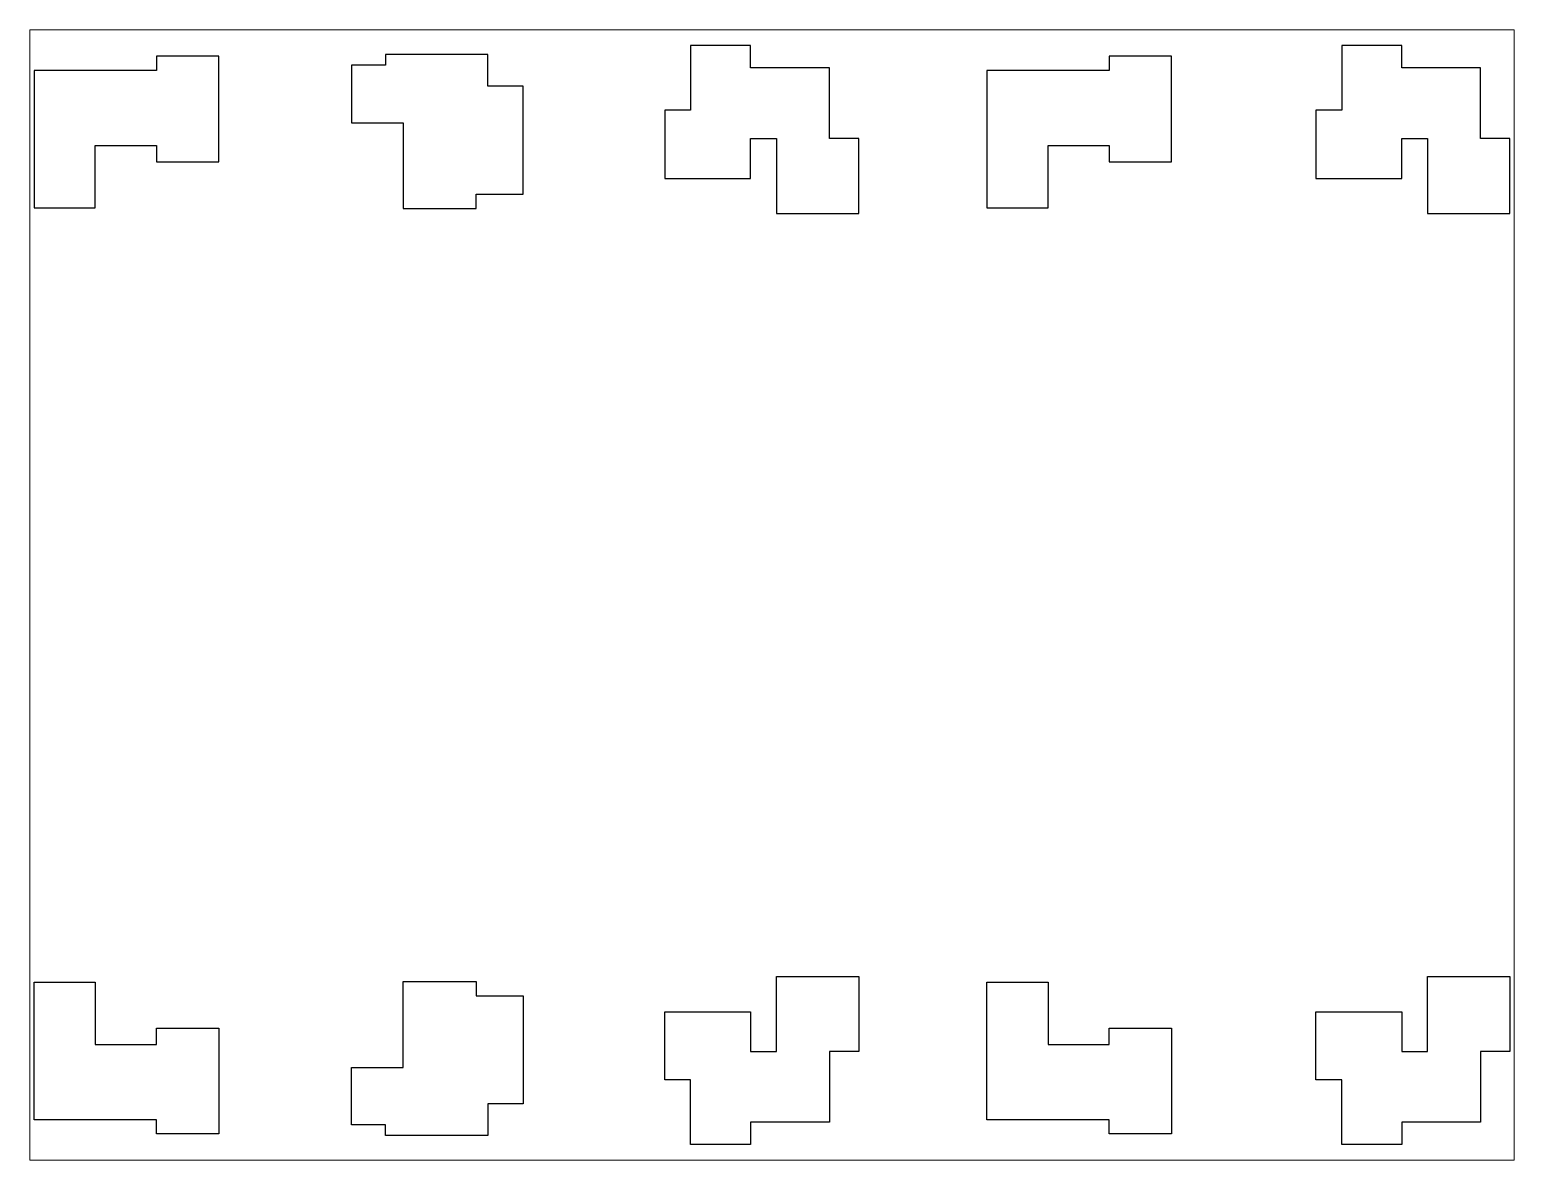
# Paper-space layout 'Layout1' of a CAD drawing. Header units: feet. Extents: x 1.05 to 9.45, y 0.8 to 7.2.
# The model-space entities are those that its viewports show. They can reach past a viewport. Long polylines and large blocks are cut down to what shows.
import ezdxf

# ---------------------------------------------------------------- set-up
doc = ezdxf.new("R2010")
doc.units = ezdxf.units.FT
doc.header["$MEASUREMENT"] = 0
doc.layers.add('Buildings', color=7, linetype='Continuous')

msp = doc.modelspace()

# ---------------------------------------------------------------- linework, layer by layer
at = {"layer": 'Buildings'}
for points in [[(312.07, 671.25), (339.09, 671.25), (339.09, 683.83), (347.24, 683.83), (347.24, 660.16), (373.15, 660.16), (373.15, 683.83), (363.9, 683.83), (363.9, 706.03), (339.09, 706.03), (339.09, 713.06), (320.21, 713.06), (320.21, 692.71), (312.07, 692.71)], [(517.07, 671.25), (544.09, 671.25), (544.09, 683.83), (552.24, 683.83), (552.24, 660.16), (578.15, 660.16), (578.15, 683.83), (568.9, 683.83), (568.9, 706.03), (544.09, 706.03), (544.09, 713.06), (525.21, 713.06), (525.21, 692.71), (517.07, 692.71)], [(113.5, 661.98), (132.75, 661.98), (132.75, 681.59), (152, 681.59), (152, 676.41), (171.62, 676.41), (171.62, 709.71), (152, 709.71), (152, 705.27), (113.5, 705.27)], [(267.48, 666.22), (267.48, 700.25), (256.37, 700.25), (256.37, 710.24), (224.16, 710.24), (224.16, 706.91), (213.43, 706.91), (213.43, 688.78), (229.72, 688.78), (229.72, 661.78), (252.67, 661.78), (252.67, 666.22)], [(413.5, 661.98), (432.75, 661.98), (432.75, 681.59), (452, 681.59), (452, 676.41), (471.62, 676.41), (471.62, 709.71), (452, 709.71), (452, 705.27), (413.5, 705.27)], [(113.5, 418), (132.75, 418), (132.75, 398.4), (152, 398.4), (152, 403.58), (171.62, 403.58), (171.62, 370.28), (152, 370.28), (152, 374.72), (113.5, 374.72)], [(267.48, 413.77), (267.48, 379.74), (256.37, 379.74), (256.37, 369.75), (224.16, 369.75), (224.16, 373.08), (213.43, 373.08), (213.43, 391.21), (229.72, 391.21), (229.72, 418.21), (252.67, 418.21), (252.67, 413.77)], [(312.07, 408.74), (339.09, 408.74), (339.09, 396.16), (347.24, 396.16), (347.24, 419.83), (373.15, 419.83), (373.15, 396.16), (363.9, 396.16), (363.9, 373.96), (339.09, 373.96), (339.09, 366.93), (320.21, 366.93), (320.21, 387.28), (312.07, 387.28)], [(413.5, 418), (432.75, 418), (432.75, 398.4), (452, 398.4), (452, 403.58), (471.62, 403.58), (471.62, 370.28), (452, 370.28), (452, 374.72), (413.5, 374.72)], [(517.07, 408.74), (544.09, 408.74), (544.09, 396.16), (552.24, 396.16), (552.24, 419.83), (578.15, 419.83), (578.15, 396.16), (568.9, 396.16), (568.9, 373.96), (544.09, 373.96), (544.09, 366.93), (525.21, 366.93), (525.21, 387.28), (517.07, 387.28)]]:
    msp.add_lwpolyline(points, close=True, dxfattribs=at)

psp = doc.layouts.get("Layout1")

# ---------------------------------------------------------------- viewports
at = {"layer": '0'}
psp.add_viewport(center=(5.25, 4), size=(8.4, 6.4), view_center_point=(345.8238, 540), view_height=356.156671, dxfattribs=at)

doc.saveas('drawing.dxf')
